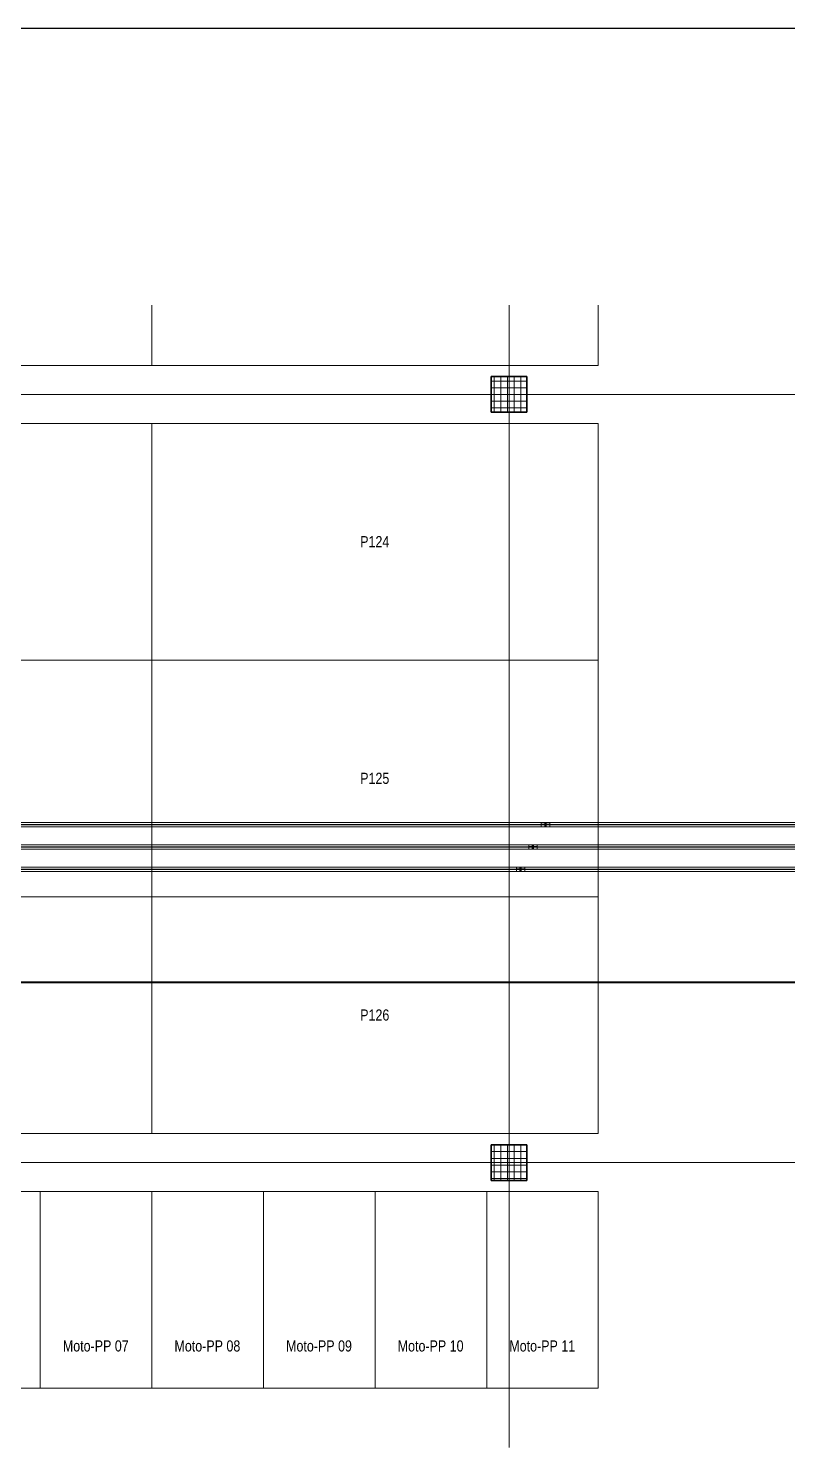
# Model space of a CAD drawing. Extents: x -932 to 937, y -179 to 471.
# Drawn here: x -224.2 to -54.1, y 147.8 to 465.5 of the extents above; entities that cross this region are included whole.
import ezdxf
from ezdxf.lldxf.tags import DXFTag

# ---------------------------------------------------------------- set-up
doc = ezdxf.new("R2010")
doc.units = 0
doc.layers.get('0').update_dxf_attribs({"lineweight": 13})
doc.layers.add('A-____-MATC-OTLN', color=7, linetype='Strichpunkt - Mittel', lineweight=40, true_color=0x0080ff)
doc.layers.add('EL01_WAN_Röhre Boden', color=7, linetype='Continuous', lineweight=13, true_color=0xff6666)
for name, color, linetype, lineweight in [('C-PRKG-____-IDEN', 7, 'Continuous', 5), ('C-PRKG-____-OTLN', 7, 'Continuous', 9), ('S-COLS-____-MCUT', 7, 'Continuous', 35), ('S-COLS-____-OTLN', 7, 'Continuous', 9), ('S-GRID-____-OTLN', 7, 'Continuous', 5)]:
    doc.layers.add(name, color=color, linetype=linetype, lineweight=lineweight)
doc.styles.get("Standard").update_dxf_attribs({"font": 'arial.ttf'})
tags = doc.linetypes.add('_Rasterlinie_', pattern=[0.375, 0.2, -0.05, 0.075, -0.05]).pattern_tags.tags
tags[10:11] = [DXFTag(74, 4), DXFTag(75, 0), DXFTag(340, '0'), DXFTag(46, 1.0), DXFTag(50, 0.0), DXFTag(44, 0.0), DXFTag(45, 0.0)]
tags[8:9] = [DXFTag(74, 4), DXFTag(75, 0), DXFTag(340, '0'), DXFTag(46, 1.0), DXFTag(50, 0.0), DXFTag(44, 0.0), DXFTag(45, 0.0)]
tags[6:7] = [DXFTag(74, 4), DXFTag(75, 0), DXFTag(340, '0'), DXFTag(46, 1.0), DXFTag(50, 0.0), DXFTag(44, 0.0), DXFTag(45, 0.0)]
tags[4:5] = [DXFTag(74, 4), DXFTag(75, 0), DXFTag(340, '0'), DXFTag(46, 1.0), DXFTag(50, 0.0), DXFTag(44, 0.0), DXFTag(45, 0.0)]
tags = doc.linetypes.add('ACAD_ISO03W100', pattern=[30, 12, -18]).pattern_tags.tags
tags[6:7] = [DXFTag(74, 4), DXFTag(75, 0), DXFTag(340, '0'), DXFTag(46, 0.0), DXFTag(50, 0.0), DXFTag(44, 0.0), DXFTag(45, 0.0)]
tags[4:5] = [DXFTag(74, 4), DXFTag(75, 0), DXFTag(340, '0'), DXFTag(46, 0.0), DXFTag(50, 0.0), DXFTag(44, 0.0), DXFTag(45, 0.0)]
tags = doc.linetypes.add('Strichpunkt - Mittel', pattern=[0.35, 0.15, -0.1, 0, -0.1]).pattern_tags.tags
tags[10:11] = [DXFTag(74, 4), DXFTag(75, 0), DXFTag(340, '0'), DXFTag(46, 1.0), DXFTag(50, 0.0), DXFTag(44, 0.0), DXFTag(45, 0.0)]
tags[8:9] = [DXFTag(74, 4), DXFTag(75, 0), DXFTag(340, '0'), DXFTag(46, 1.0), DXFTag(50, 0.0), DXFTag(44, 0.0), DXFTag(45, 0.0)]
tags[6:7] = [DXFTag(74, 4), DXFTag(75, 0), DXFTag(340, '0'), DXFTag(46, 1.0), DXFTag(50, 0.0), DXFTag(44, 0.0), DXFTag(45, 0.0)]
tags[4:5] = [DXFTag(74, 4), DXFTag(75, 0), DXFTag(340, '0'), DXFTag(46, 1.0), DXFTag(50, 0.0), DXFTag(44, 0.0), DXFTag(45, 0.0)]
tags = doc.linetypes.add('STRICHPUNKT2', pattern=[12.7, 6.35, -3.175, 0, -3.175]).pattern_tags.tags
tags[10:11] = [DXFTag(74, 4), DXFTag(75, 0), DXFTag(340, '0'), DXFTag(46, 0.0), DXFTag(50, 0.0), DXFTag(44, 0.0), DXFTag(45, 0.0)]
tags[8:9] = [DXFTag(74, 4), DXFTag(75, 0), DXFTag(340, '0'), DXFTag(46, 0.0), DXFTag(50, 0.0), DXFTag(44, 0.0), DXFTag(45, 0.0)]
tags[6:7] = [DXFTag(74, 4), DXFTag(75, 0), DXFTag(340, '0'), DXFTag(46, 0.0), DXFTag(50, 0.0), DXFTag(44, 0.0), DXFTag(45, 0.0)]
tags[4:5] = [DXFTag(74, 4), DXFTag(75, 0), DXFTag(340, '0'), DXFTag(46, 0.0), DXFTag(50, 0.0), DXFTag(44, 0.0), DXFTag(45, 0.0)]

# ---------------------------------------------------------------- blocks, each defined once
blk = doc.blocks.new('Referenz-A0UJ2H3XXE', base_point=(-911.85, -117.71))
at = {"layer": 'A-____-MATC-OTLN', "color": 0, "linetype": 'Strichpunkt - Mittel', "ltscale": 0.4}
blk.add_line((-911.85, 251.99), (382.01, 251.99), dxfattribs=at)
at = {"layer": 'C-PRKG-____-OTLN', "color": 0, "linetype": 'Continuous', "ltscale": 0.13}
for p, q in [((-196.54, 403.53), (-196.54, 390.09)), ((-196.54, 403.53), (-196.54, 390.09)), ((-196.54, 390.09), (-196.54, 403.53)), ((-196.54, 403.53), (-196.54, 390.09)), ((-196.54, 390.09), (-196.54, 403.53)), ((-196.54, 403.53), (-196.54, 390.09)), ((-96.54, 403.53), (-96.54, 390.09)), ((-96.54, 390.09), (-96.54, 403.53)), ((-96.54, 403.53), (-96.54, 390.09)), ((-196.54, 390.09), (-296.54, 390.09)), ((-296.54, 390.09), (-196.54, 390.09)), ((-196.54, 390.09), (-296.54, 390.09)), ((-96.54, 390.09), (-196.54, 390.09)), ((-196.54, 390.09), (-96.54, 390.09)), ((-96.54, 390.09), (-196.54, 390.09)), ((-196.54, 390.09), (-196.54, 390.09)), ((-196.54, 390.09), (-196.54, 390.09)), ((-96.54, 390.09), (-96.54, 390.09)), ((-196.54, 377.05), (-296.54, 377.05)), ((-196.54, 377.05), (-296.54, 377.05)), ((-296.54, 377.05), (-196.54, 377.05)), ((-196.54, 377.05), (-196.54, 324.06)), ((-96.54, 377.05), (-196.54, 377.05)), ((-96.54, 377.05), (-196.54, 377.05)), ((-196.54, 377.05), (-196.54, 324.06)), ((-196.54, 324.06), (-196.54, 377.05)), ((-196.54, 377.05), (-96.54, 377.05)), ((-196.54, 377.05), (-196.54, 377.05)), ((-196.54, 377.05), (-196.54, 324.06)), ((-196.54, 324.06), (-196.54, 377.05)), ((-196.54, 377.05), (-196.54, 324.06)), ((-196.54, 377.05), (-196.54, 377.05)), ((-96.54, 377.05), (-96.54, 324.06)), ((-96.54, 324.06), (-96.54, 377.05)), ((-96.54, 377.05), (-96.54, 324.06)), ((-96.54, 377.05), (-96.54, 377.05)), ((-196.54, 324.06), (-296.54, 324.06)), ((-196.54, 324.06), (-296.54, 324.06)), ((-296.54, 324.06), (-196.54, 324.06)), ((-196.54, 324.06), (-296.54, 324.06)), ((-296.54, 324.06), (-196.54, 324.06)), ((-196.54, 324.06), (-296.54, 324.06)), ((-196.54, 324.06), (-196.54, 271.08)), ((-96.54, 324.06), (-196.54, 324.06)), ((-96.54, 324.06), (-196.54, 324.06)), ((-196.54, 324.06), (-196.54, 271.07)), ((-196.54, 271.08), (-196.54, 324.06)), ((-196.54, 324.06), (-96.54, 324.06)), ((-196.54, 324.06), (-196.54, 324.06)), ((-96.54, 324.06), (-196.54, 324.06)), ((-196.54, 324.06), (-96.54, 324.06)), ((-96.54, 324.06), (-196.54, 324.06)), ((-196.54, 324.06), (-196.54, 324.06)), ((-196.54, 324.06), (-196.54, 271.08)), ((-196.54, 271.07), (-196.54, 324.06)), ((-196.54, 324.06), (-196.54, 271.08)), ((-196.54, 324.06), (-196.54, 324.06)), ((-196.54, 324.06), (-196.54, 324.06)), ((-96.54, 324.06), (-96.54, 271.08)), ((-96.54, 271.07), (-96.54, 324.06)), ((-96.54, 324.06), (-96.54, 271.08)), ((-96.54, 324.06), (-96.54, 324.06)), ((-96.54, 324.06), (-96.54, 324.06)), ((-196.54, 271.08), (-296.54, 271.08)), ((-296.54, 271.08), (-196.54, 271.08)), ((-196.54, 271.08), (-296.54, 271.08)), ((-196.54, 271.08), (-296.54, 271.08)), ((-196.54, 271.07), (-296.54, 271.07)), ((-296.54, 271.07), (-196.54, 271.07)), ((-96.54, 271.08), (-196.54, 271.08)), ((-196.54, 271.08), (-96.54, 271.08)), ((-196.54, 271.07), (-196.54, 271.08)), ((-96.54, 271.08), (-196.54, 271.08)), ((-96.54, 271.08), (-196.54, 271.08)), ((-196.54, 271.07), (-196.54, 271.08)), ((-196.54, 271.08), (-196.54, 271.07)), ((-196.54, 271.07), (-196.54, 271.08)), ((-196.54, 271.07), (-196.54, 218.09)), ((-96.54, 271.07), (-196.54, 271.07)), ((-196.54, 271.07), (-196.54, 218.09)), ((-196.54, 218.09), (-196.54, 271.07)), ((-196.54, 271.07), (-96.54, 271.07)), ((-196.54, 271.07), (-196.54, 218.09)), ((-196.54, 218.09), (-196.54, 271.07)), ((-196.54, 271.07), (-196.54, 218.09)), ((-96.54, 271.08), (-96.54, 271.07)), ((-96.54, 271.07), (-96.54, 271.08)), ((-96.54, 271.07), (-96.54, 218.09)), ((-96.54, 218.09), (-96.54, 271.07)), ((-96.54, 271.07), (-96.54, 218.09)), ((-196.54, 218.09), (-296.54, 218.09)), ((-296.54, 218.09), (-196.54, 218.09)), ((-196.54, 218.09), (-296.54, 218.09)), ((-96.54, 218.09), (-196.54, 218.09)), ((-196.54, 218.09), (-96.54, 218.09)), ((-96.54, 218.09), (-196.54, 218.09)), ((-196.54, 218.09), (-196.54, 218.09)), ((-196.54, 218.09), (-196.54, 218.09)), ((-96.54, 218.09), (-96.54, 218.09)), ((-221.54, 205.09), (-246.54, 205.09)), ((-221.54, 205.09), (-246.54, 205.09)), ((-246.54, 205.09), (-221.54, 205.09)), ((-221.54, 205.09), (-221.54, 161.09)), ((-196.54, 205.09), (-221.54, 205.09)), ((-196.54, 205.09), (-221.54, 205.09)), ((-221.54, 205.09), (-221.54, 161.09)), ((-221.54, 161.09), (-221.54, 205.09)), ((-221.54, 205.09), (-196.54, 205.09)), ((-221.54, 205.09), (-221.54, 205.09)), ((-221.54, 205.09), (-221.54, 161.09)), ((-221.54, 161.09), (-221.54, 205.09)), ((-221.54, 205.09), (-221.54, 161.09)), ((-221.54, 205.09), (-221.54, 205.09)), ((-196.54, 205.09), (-196.54, 161.09)), ((-171.54, 205.09), (-196.54, 205.09)), ((-171.54, 205.09), (-196.54, 205.09)), ((-196.54, 205.09), (-196.54, 161.09)), ((-196.54, 161.09), (-196.54, 205.09)), ((-196.54, 205.09), (-171.54, 205.09)), ((-196.54, 205.09), (-196.54, 205.09)), ((-196.54, 205.09), (-196.54, 161.09)), ((-196.54, 161.09), (-196.54, 205.09)), ((-196.54, 205.09), (-196.54, 161.09)), ((-196.54, 205.09), (-196.54, 205.09)), ((-171.54, 205.09), (-171.54, 161.09)), ((-146.54, 205.09), (-171.54, 205.09)), ((-146.54, 205.09), (-171.54, 205.09)), ((-171.54, 205.09), (-171.54, 161.09)), ((-171.54, 161.09), (-171.54, 205.09)), ((-171.54, 205.09), (-146.54, 205.09)), ((-171.54, 205.09), (-171.54, 205.09)), ((-171.54, 205.09), (-171.54, 161.09)), ((-171.54, 161.09), (-171.54, 205.09)), ((-171.54, 205.09), (-171.54, 161.09)), ((-171.54, 205.09), (-171.54, 205.09)), ((-146.54, 205.09), (-146.54, 161.09)), ((-121.54, 205.09), (-146.54, 205.09)), ((-121.54, 205.09), (-146.54, 205.09)), ((-146.54, 205.09), (-146.54, 161.09)), ((-146.54, 161.09), (-146.54, 205.09)), ((-146.54, 205.09), (-121.54, 205.09)), ((-146.54, 205.09), (-146.54, 205.09)), ((-146.54, 205.09), (-146.54, 161.09)), ((-146.54, 161.09), (-146.54, 205.09)), ((-146.54, 205.09), (-146.54, 161.09)), ((-146.54, 205.09), (-146.54, 205.09)), ((-121.54, 205.09), (-121.54, 161.09)), ((-96.54, 205.09), (-121.54, 205.09)), ((-96.54, 205.09), (-121.54, 205.09)), ((-121.54, 205.09), (-121.54, 161.09)), ((-121.54, 161.09), (-121.54, 205.09)), ((-121.54, 205.09), (-96.54, 205.09)), ((-121.54, 205.09), (-121.54, 205.09)), ((-121.54, 205.09), (-121.54, 161.09)), ((-121.54, 161.09), (-121.54, 205.09)), ((-121.54, 205.09), (-121.54, 161.09)), ((-121.54, 205.09), (-121.54, 205.09)), ((-96.54, 205.09), (-96.54, 161.09)), ((-96.54, 161.09), (-96.54, 205.09)), ((-96.54, 205.09), (-96.54, 161.09)), ((-96.54, 205.09), (-96.54, 205.09)), ((-221.54, 161.09), (-246.54, 161.09)), ((-246.54, 161.09), (-221.54, 161.09)), ((-221.54, 161.09), (-246.54, 161.09)), ((-196.54, 161.09), (-221.54, 161.09)), ((-221.54, 161.09), (-196.54, 161.09)), ((-196.54, 161.09), (-221.54, 161.09)), ((-221.54, 161.09), (-221.54, 161.09)), ((-221.54, 161.09), (-221.54, 161.09)), ((-171.54, 161.09), (-196.54, 161.09)), ((-196.54, 161.09), (-171.54, 161.09)), ((-171.54, 161.09), (-196.54, 161.09)), ((-196.54, 161.09), (-196.54, 161.09)), ((-196.54, 161.09), (-196.54, 161.09)), ((-146.54, 161.09), (-171.54, 161.09)), ((-171.54, 161.09), (-146.54, 161.09)), ((-146.54, 161.09), (-171.54, 161.09)), ((-171.54, 161.09), (-171.54, 161.09)), ((-171.54, 161.09), (-171.54, 161.09)), ((-121.54, 161.09), (-146.54, 161.09)), ((-146.54, 161.09), (-121.54, 161.09)), ((-121.54, 161.09), (-146.54, 161.09)), ((-146.54, 161.09), (-146.54, 161.09)), ((-146.54, 161.09), (-146.54, 161.09)), ((-96.54, 161.09), (-121.54, 161.09)), ((-121.54, 161.09), (-96.54, 161.09)), ((-96.54, 161.09), (-121.54, 161.09)), ((-121.54, 161.09), (-121.54, 161.09)), ((-121.54, 161.09), (-121.54, 161.09)), ((-96.54, 161.09), (-96.54, 161.09))]:
    blk.add_line(p, q, dxfattribs=at)
at = {"layer": 'S-COLS-____-MCUT', "color": 0, "linetype": 'Continuous', "ltscale": 0.35}
for p, q in [((-112.54, 387.59), (-120.54, 387.59)), ((-120.54, 387.59), (-120.54, 379.59)), ((-112.54, 379.59), (-112.54, 387.59)), ((-120.54, 379.59), (-112.54, 379.59)), ((-112.54, 215.59), (-120.54, 215.59)), ((-120.54, 215.59), (-120.54, 207.59)), ((-112.54, 207.59), (-112.54, 215.59)), ((-120.54, 207.59), (-112.54, 207.59))]:
    blk.add_line(p, q, dxfattribs=at)
at = {"layer": 'S-COLS-____-OTLN', "color": 0, "linetype": 'Continuous', "ltscale": 0.13}
for p, q in [((-120.54, 386.55), (-112.54, 386.55)), ((-120.54, 385.05), (-112.54, 385.05)), ((-119.88, 379.59), (-119.88, 387.59)), ((-118.38, 379.59), (-118.38, 387.59)), ((-116.88, 379.59), (-116.88, 387.59)), ((-115.38, 379.59), (-115.38, 387.59)), ((-113.88, 379.59), (-113.88, 387.59)), ((-120.54, 383.55), (-112.54, 383.55)), ((-120.54, 382.05), (-112.54, 382.05)), ((-120.54, 380.55), (-112.54, 380.55)), ((-120.54, 215.55), (-112.54, 215.55)), ((-120.54, 214.05), (-112.54, 214.05)), ((-119.88, 207.59), (-119.88, 215.59)), ((-118.38, 207.59), (-118.38, 215.59)), ((-116.88, 207.59), (-116.88, 215.59)), ((-115.38, 207.59), (-115.38, 215.59)), ((-113.88, 207.59), (-113.88, 215.59)), ((-120.54, 212.55), (-112.54, 212.55)), ((-120.54, 211.05), (-112.54, 211.05)), ((-120.54, 209.55), (-112.54, 209.55)), ((-120.54, 208.05), (-112.54, 208.05))]:
    blk.add_line(p, q, dxfattribs=at)
at = {"layer": 'S-GRID-____-OTLN', "color": 0, "linetype": '_Rasterlinie_', "ltscale": 0.13}
for p, q in [((-116.54, 147.79), (-116.54, 403.53)), ((-857.98, 383.59), (43.89, 383.59)), ((-857.98, 211.59), (382.01, 211.59))]:
    blk.add_line(p, q, dxfattribs=at)
at = {"layer": 'C-PRKG-____-IDEN', "color": 0, "linetype": 'Continuous', "ltscale": 0.13, "char_height": 2.5, "attachment_point": 1}
for s, insert in [('{\\W0.8;\\fArial;P124}', (-149.87, 351.87)), ('{\\W0.8;\\fArial;P125}', (-149.87, 298.88)), ('{\\W0.8;\\fArial;P126}', (-149.87, 245.89)), ('{\\W0.8;\\fArial;Moto-PP 07}', (-216.47, 171.8)), ('{\\W0.8;\\fArial;Moto-PP 08}', (-191.47, 171.8)), ('{\\W0.8;\\fArial;Moto-PP 09}', (-166.47, 171.8)), ('{\\W0.8;\\fArial;Moto-PP 10}', (-141.47, 171.8)), ('{\\W0.8;\\fArial;Moto-PP 11}', (-116.47, 171.8))]:
    blk.add_mtext(s, dxfattribs=dict(at, insert=insert))
blk = doc.blocks.new('Wickelfalzrohr-A0UJ2H43XE', base_point=(-113.79, 276.77))
at = {"color": 0, "linetype": 'ByBlock', "lineweight": -2, "ltscale": 0.13}
for p, q in [((6.21, 277.77), (-113.79, 277.77)), ((-113.79, 277.47), (-113.79, 277.77)), ((-113.79, 277.06), (-113.79, 277.47)), ((-113.79, 276.77), (-113.79, 277.06)), ((-113.79, 276.77), (6.21, 276.77)), ((6.21, 277.47), (6.21, 277.77)), ((6.21, 277.06), (6.21, 277.47)), ((6.21, 276.77), (6.21, 277.06))]:
    blk.add_line(p, q, dxfattribs=at)
at = {"color": 0, "linetype": 'STRICHPUNKT2', "lineweight": 25, "ltscale": 0.25}
blk.add_line((-113.79, 277.27), (6.21, 277.27), dxfattribs=at)
blk = doc.blocks.new('Wickelfalzrohr-A0UJ2H5NXE', base_point=(-228.52, 286.77))
at = {"color": 0, "linetype": 'ByBlock', "lineweight": -2, "ltscale": 0.13}
for p, q in [((-108.52, 287.77), (-228.52, 287.77)), ((-228.52, 287.47), (-228.52, 287.77)), ((-228.52, 287.06), (-228.52, 287.47)), ((-228.52, 286.77), (-228.52, 287.06)), ((-228.52, 286.77), (-108.52, 286.77)), ((-108.52, 287.47), (-108.52, 287.77)), ((-108.52, 287.06), (-108.52, 287.47)), ((-108.52, 286.77), (-108.52, 287.06))]:
    blk.add_line(p, q, dxfattribs=at)
at = {"color": 0, "linetype": 'STRICHPUNKT2', "lineweight": 25, "ltscale": 0.25}
blk.add_line((-228.52, 287.27), (-108.52, 287.27), dxfattribs=at)
blk = doc.blocks.new('Wickelfalzrohr-A0UJ2H5ZXE', base_point=(-108.22, 286.77))
at = {"color": 0, "linetype": 'ByBlock', "lineweight": -2, "ltscale": 0.13}
for p, q in [((11.78, 287.77), (-108.22, 287.77)), ((-108.22, 287.47), (-108.22, 287.77)), ((-108.22, 287.06), (-108.22, 287.47)), ((-108.22, 286.77), (-108.22, 287.06)), ((-108.22, 286.77), (11.78, 286.77)), ((11.78, 287.47), (11.78, 287.77)), ((11.78, 287.06), (11.78, 287.47)), ((11.78, 286.77), (11.78, 287.06))]:
    blk.add_line(p, q, dxfattribs=at)
at = {"color": 0, "linetype": 'STRICHPUNKT2', "lineweight": 25, "ltscale": 0.25}
blk.add_line((-108.22, 287.27), (11.78, 287.27), dxfattribs=at)
blk = doc.blocks.new('Steckverbinder-A0UJ2H63XE', base_point=(-109.32, 286.77))
at = {"color": 0, "linetype": 'ByBlock', "lineweight": -2, "ltscale": 0.13}
for p, q in [((-107.42, 287.76), (-109.32, 287.76)), ((-109.32, 287.47), (-109.32, 287.76)), ((-109.32, 287.06), (-109.32, 287.47)), ((-109.32, 286.78), (-109.32, 287.06)), ((-109.32, 286.78), (-107.42, 286.78)), ((-108.37, 286.77), (-108.37, 287.77)), ((-107.42, 287.47), (-107.42, 287.76)), ((-107.42, 287.06), (-107.42, 287.47)), ((-107.42, 286.78), (-107.42, 287.06))]:
    blk.add_line(p, q, dxfattribs=at)
at = {"color": 0, "linetype": 'STRICHPUNKT2', "lineweight": 25, "ltscale": 0.25}
blk.add_line((-107.42, 287.27), (-109.32, 287.27), dxfattribs=at)
blk = doc.blocks.new('Wickelfalzrohr-A0UJ2H6LXE', base_point=(-231.32, 281.77))
at = {"color": 0, "linetype": 'ByBlock', "lineweight": -2, "ltscale": 0.13}
for p, q in [((-111.32, 282.77), (-231.32, 282.77)), ((-231.32, 282.47), (-231.32, 282.77)), ((-231.32, 282.06), (-231.32, 282.47)), ((-231.32, 281.77), (-231.32, 282.06)), ((-231.32, 281.77), (-111.32, 281.77)), ((-111.32, 282.47), (-111.32, 282.77)), ((-111.32, 282.06), (-111.32, 282.47)), ((-111.32, 281.77), (-111.32, 282.06))]:
    blk.add_line(p, q, dxfattribs=at)
at = {"color": 0, "linetype": 'STRICHPUNKT2', "lineweight": 25, "ltscale": 0.25}
blk.add_line((-231.32, 282.27), (-111.32, 282.27), dxfattribs=at)
blk = doc.blocks.new('Wickelfalzrohr-A0UJ2H7DXE', base_point=(-234.09, 276.77))
at = {"color": 0, "linetype": 'ByBlock', "lineweight": -2, "ltscale": 0.13}
for p, q in [((-114.09, 277.77), (-234.09, 277.77)), ((-234.09, 277.47), (-234.09, 277.77)), ((-234.09, 277.06), (-234.09, 277.47)), ((-234.09, 276.77), (-234.09, 277.06)), ((-234.09, 276.77), (-114.09, 276.77)), ((-114.09, 277.47), (-114.09, 277.77)), ((-114.09, 277.06), (-114.09, 277.47)), ((-114.09, 276.77), (-114.09, 277.06))]:
    blk.add_line(p, q, dxfattribs=at)
at = {"color": 0, "linetype": 'STRICHPUNKT2', "lineweight": 25, "ltscale": 0.25}
blk.add_line((-234.09, 277.27), (-114.09, 277.27), dxfattribs=at)
blk = doc.blocks.new('Steckverbinder-A0UJ2H7FXE', base_point=(-112.12, 281.77))
at = {"color": 0, "linetype": 'ByBlock', "lineweight": -2, "ltscale": 0.13}
for p, q in [((-110.22, 282.76), (-112.12, 282.76)), ((-112.12, 282.47), (-112.12, 282.76)), ((-112.12, 282.06), (-112.12, 282.47)), ((-112.12, 281.78), (-112.12, 282.06)), ((-112.12, 281.78), (-110.22, 281.78)), ((-111.17, 281.77), (-111.17, 282.77)), ((-110.22, 282.47), (-110.22, 282.76)), ((-110.22, 282.06), (-110.22, 282.47)), ((-110.22, 281.78), (-110.22, 282.06))]:
    blk.add_line(p, q, dxfattribs=at)
at = {"color": 0, "linetype": 'STRICHPUNKT2', "lineweight": 25, "ltscale": 0.25}
blk.add_line((-110.22, 282.27), (-112.12, 282.27), dxfattribs=at)
blk = doc.blocks.new('Steckverbinder-A0UJ2H7HXE', base_point=(-114.89, 276.77))
at = {"color": 0, "linetype": 'ByBlock', "lineweight": -2, "ltscale": 0.13}
for p, q in [((-112.99, 277.76), (-114.89, 277.76)), ((-114.89, 277.47), (-114.89, 277.76)), ((-114.89, 277.06), (-114.89, 277.47)), ((-114.89, 276.78), (-114.89, 277.06)), ((-114.89, 276.78), (-112.99, 276.78)), ((-113.94, 276.77), (-113.94, 277.77)), ((-112.99, 277.47), (-112.99, 277.76)), ((-112.99, 277.06), (-112.99, 277.47)), ((-112.99, 276.78), (-112.99, 277.06))]:
    blk.add_line(p, q, dxfattribs=at)
at = {"color": 0, "linetype": 'STRICHPUNKT2', "lineweight": 25, "ltscale": 0.25}
blk.add_line((-112.99, 277.27), (-114.89, 277.27), dxfattribs=at)
blk = doc.blocks.new('Wickelfalzrohr-A0UJ2H7JXE', base_point=(-111.02, 281.77))
at = {"color": 0, "linetype": 'ByBlock', "lineweight": -2, "ltscale": 0.13}
for p, q in [((8.98, 282.77), (-111.02, 282.77)), ((-111.02, 282.47), (-111.02, 282.77)), ((-111.02, 282.06), (-111.02, 282.47)), ((-111.02, 281.77), (-111.02, 282.06)), ((-111.02, 281.77), (8.98, 281.77)), ((8.98, 282.47), (8.98, 282.77)), ((8.98, 282.06), (8.98, 282.47)), ((8.98, 281.77), (8.98, 282.06))]:
    blk.add_line(p, q, dxfattribs=at)
at = {"color": 0, "linetype": 'STRICHPUNKT2', "lineweight": 25, "ltscale": 0.25}
blk.add_line((-111.02, 282.27), (8.98, 282.27), dxfattribs=at)

msp = doc.modelspace()

# ---------------------------------------------------------------- linework, layer by layer
at = {"color": 0, "linetype": 'ByBlock', "lineweight": -2, "ltscale": 0.13}
msp.add_line((607.58, 465.53), (-932.42, 465.53), dxfattribs=at)

# ---------------------------------------------------------------- block references
at = {"color": 9, "lineweight": 25, "ltscale": 0.25, "true_color": 0xc0c0c0}
msp.add_blockref('Referenz-A0UJ2H3XXE', (-911.85, -117.71), dxfattribs=at)
at = {"layer": 'EL01_WAN_Röhre Boden', "color": 1, "linetype": 'ACAD_ISO03W100', "ltscale": 0.13, "true_color": 0xff0000}
for name, p in [('Wickelfalzrohr-A0UJ2H5NXE', (-228.52, 286.77)), ('Steckverbinder-A0UJ2H63XE', (-109.32, 286.77)), ('Wickelfalzrohr-A0UJ2H5ZXE', (-108.22, 286.77)), ('Wickelfalzrohr-A0UJ2H6LXE', (-231.32, 281.77)), ('Steckverbinder-A0UJ2H7FXE', (-112.12, 281.77)), ('Wickelfalzrohr-A0UJ2H7JXE', (-111.02, 281.77)), ('Wickelfalzrohr-A0UJ2H7DXE', (-234.09, 276.77)), ('Steckverbinder-A0UJ2H7HXE', (-114.89, 276.77)), ('Wickelfalzrohr-A0UJ2H43XE', (-113.79, 276.77))]:
    msp.add_blockref(name, p, dxfattribs=at)

doc.saveas('drawing.dxf')
